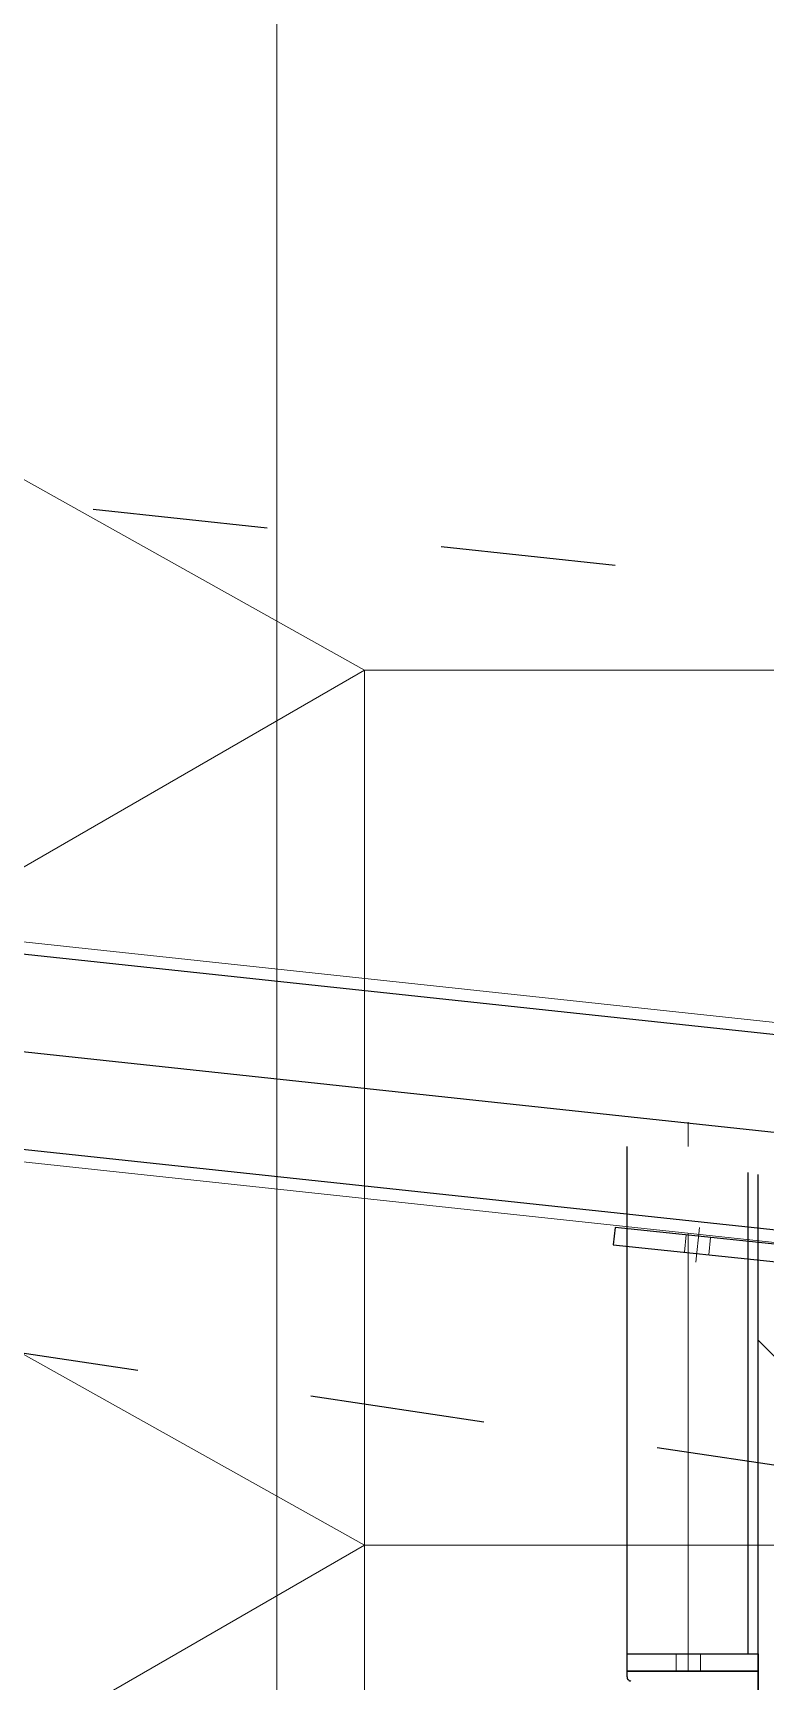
# Model space of a CAD drawing. Header units: inches. Extents: x 0 to 157513, y -28488 to 35640.
# Drawn here: x 22395 to 22814, y 16432 to 17373 of the extents above; entities that cross this region are included whole.
import ezdxf

# ---------------------------------------------------------------- set-up
doc = ezdxf.new("R2010")
doc.units = ezdxf.units.IN
doc.header["$LTSCALE"] = 400
doc.header["$MEASUREMENT"] = 0
for name, pattern in [('CENTER', [2, 1.25, -0.25, 0.25, -0.25]), ('CENTER2', [28.575, 19.05, -3.175, 3.175, -3.175]), ('PHANTOM', [2.5, 1.25, -0.25, 0.25, -0.25, 0.25, -0.25])]:
    doc.linetypes.add(name, pattern=pattern)
doc.layers.add('BF', color=8, linetype='PHANTOM')
doc.layers.add('R-CENTER', color=1, linetype='CENTER2', lineweight=5)

# ---------------------------------------------------------------- blocks, each defined once
blk = doc.blocks.new('611bf4strgesv')
at = {"layer": 'BF', "linetype": 'CENTER', "lineweight": 9, "ltscale": 10}
for p, q in [((-11860.58, 27387.62, 405.39), (-9260.58, 25932.62, 403.23)), ((-11860.55, 26887.59, 405.39), (-9260.6, 25432.59, 403.23)), ((-9260.58, 25932.62, 403.23), (-10652.96, 25129.33, 403.23)), ((-8310.57, 25932.62, 403.23), (-9260.6, 25932.62, 403.23)), ((-9260.58, 24932.62, 403.23), (-9260.58, 25932.62, 403.23)), ((-9260.6, 25432.59, 403.23), (-10436.51, 24754.16, 403.23)), ((-8310.57, 25432.59, 403.23), (-9260.6, 25432.59, 403.23))]:
    blk.add_line(p, q, dxfattribs=at)
at = {"layer": 'BF'}
for p, q in [((-8520.82, 25928.62, 405.04), (-15765.31, 26705.14, 405.04)), ((-8019.78, 25560.62, 575.33), (-15731.91, 26387.27, 575.33)), ((-8598.9, 25414.52, 405.04), (-10271.01, 25663.64, 405.04)), ((-9110.58, 25370.54, 405.04), (-9110.58, 25660.42, 405.04)), ((-9041.28, 25370.54, 405.04), (-9041.28, 25645.69, 405.04)), ((-9035.58, 25370.54, 405.04), (-9035.58, 25644.48, 405.04)), ((-9117.45, 25614.21, 575.33), (-9118.49, 25604.26, 575.33)), ((-9015.26, 25603.47, 575.33), (-9117.45, 25614.21, 575.33)), ((-9118.49, 25604.26, 575.33), (-9016.3, 25593.52, 575.33)), ((-9035.58, 24944.61, 229.61), (-9035.58, 25600.62, 405.04)), ((-8085.58, 25549.68, 405.04), (-9035.58, 25549.68, 405.04)), ((-8885.58, 25399.68, 405.04), (-9035.58, 25549.68, 405.04)), ((-9110.58, 25370.54, 568.7), (-9035.58, 25370.54, 568.7)), ((-9110.58, 25360.54, 568.7), (-9110.58, 25370.54, 568.7)), ((-9035.58, 25370.54, 568.7), (-9035.58, 25360.54, 568.7)), ((-9035.58, 25360.54, 568.7), (-9110.58, 25360.54, 568.7)), ((-9110.58, 25357.34, 568.7), (-9110.58, 25360.54, 568.7)), ((-9110.58, 25360.54, 568.7), (-9035.58, 25360.54, 568.7)), ((-9035.58, 25360.54, 568.7), (-9035.58, 25210.54, 568.7))]:
    blk.add_line(p, q, dxfattribs=at)
at = {"layer": 'BF', "ltscale": 20}
for p, q in [((-9005.07, 25722.05, 405.04), (-13427.87, 26196.12, 405.04)), ((-9016.67, 25611.66, 405.04), (-13439.7, 26085.75, 405.04))]:
    blk.add_line(p, q, dxfattribs=at)
at = {"layer": 'BF', "lineweight": 5}
for p, q in [((-9004.34, 25729.01, 405.04), (-13427.12, 26203.08, 405.04)), ((-9017.41, 25604.7, 405.04), (-13440.44, 26078.79, 405.04))]:
    blk.add_line(p, q, dxfattribs=at)
at = {"layer": 'BF', "linetype": 'CENTER', "lineweight": 5, "ltscale": 0.5}
for p, q in [((-9075.58, 25360.54, 405.04), (-9075.58, 25674.39, 405.04)), ((-9071.33, 25594.28, 319.9), (-9069.24, 25614.17, 660.47)), ((-9077.77, 25599.98, 405.04), (-9076.73, 25609.93, 405.04)), ((-9063.85, 25598.52, 405.04), (-9062.8, 25608.46, 405.04)), ((-9082.58, 25370.54, 405.04), (-9082.58, 25360.54, 405.04)), ((-9068.58, 25370.54, 405.04), (-9068.58, 25360.54, 405.04))]:
    blk.add_line(p, q, dxfattribs=at)
at = {"layer": 'BF'}
blk.add_arc((-9108.18, 25357.34, 568.7), 2.4, 180, 264, dxfattribs=at)

msp = doc.modelspace()

# ---------------------------------------------------------------- linework, layer by layer
at = {"layer": 'R-CENTER', "linetype": 'CENTER', "ltscale": 20}
msp.add_line((22534.68, 14963.64, -6762.71), (22534.68, 22373.24, -6763.98), dxfattribs=at)

# ---------------------------------------------------------------- block references
msp.add_blockref('611bf4strgesv', (31845.3, -8923.42, -372.37))

doc.saveas('drawing.dxf')
